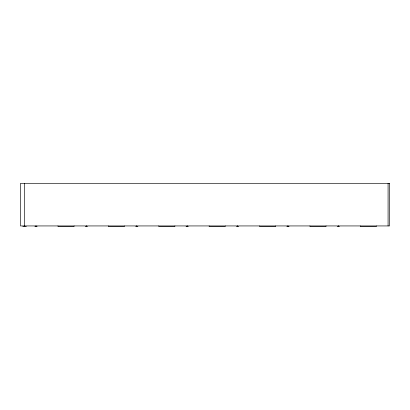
<?xml version="1.0" encoding="UTF-8"?>
<svg xmlns="http://www.w3.org/2000/svg" width="410" height="410" viewBox="0 0 410 410"><rect width="100%" height="100%" fill="white"/><g stroke="black" fill="none" stroke-linecap="round" stroke-linejoin="round"><path stroke-width="0.61" d="M34.876 226.361L37.136 226.361M85.265 226.361L87.525 226.361M135.654 226.361L137.914 226.361M186.043 226.361L188.303 226.361M236.432 226.361L238.692 226.361M286.821 226.361L289.081 226.361M337.21 226.361L339.47 226.361M22.786 226.643L26.342 226.643M388.08 183.357L388.08 225.936M376.452 225.936L376.452 226.361L360.303 226.361L360.303 225.936M338.409 225.936L338.414 226.361M338.255 225.936L338.25 226.361M326.063 225.936L326.063 226.361L309.914 226.361L309.914 225.936M288.02 225.936L288.03 226.361M287.861 225.936L287.866 226.361M275.674 225.936L275.674 226.361L259.525 226.361L259.525 225.936M237.636 225.936L237.636 226.361M237.472 225.936L237.477 226.361M225.285 225.936L225.285 226.361L209.136 226.361L209.136 225.936M187.247 225.936L187.247 226.361M187.078 225.936L187.083 226.361M174.896 225.936L174.896 226.361L158.747 226.361L158.747 225.936M136.858 225.936L136.863 226.361M136.699 225.936L136.694 226.361M124.507 225.936L124.507 226.361L108.358 226.361L108.358 225.936M86.474 225.936L86.464 226.361M86.305 225.936L86.31 226.361M74.118 225.936L74.118 226.361L57.969 226.361L57.969 225.936M36.08 225.936L36.08 226.361M35.916 225.936L35.926 226.361M24.538 183.357L24.538 225.936M389.5 183.357L20.5 183.357L20.5 225.936L389.5 225.936L389.5 183.357"/></g></svg>
